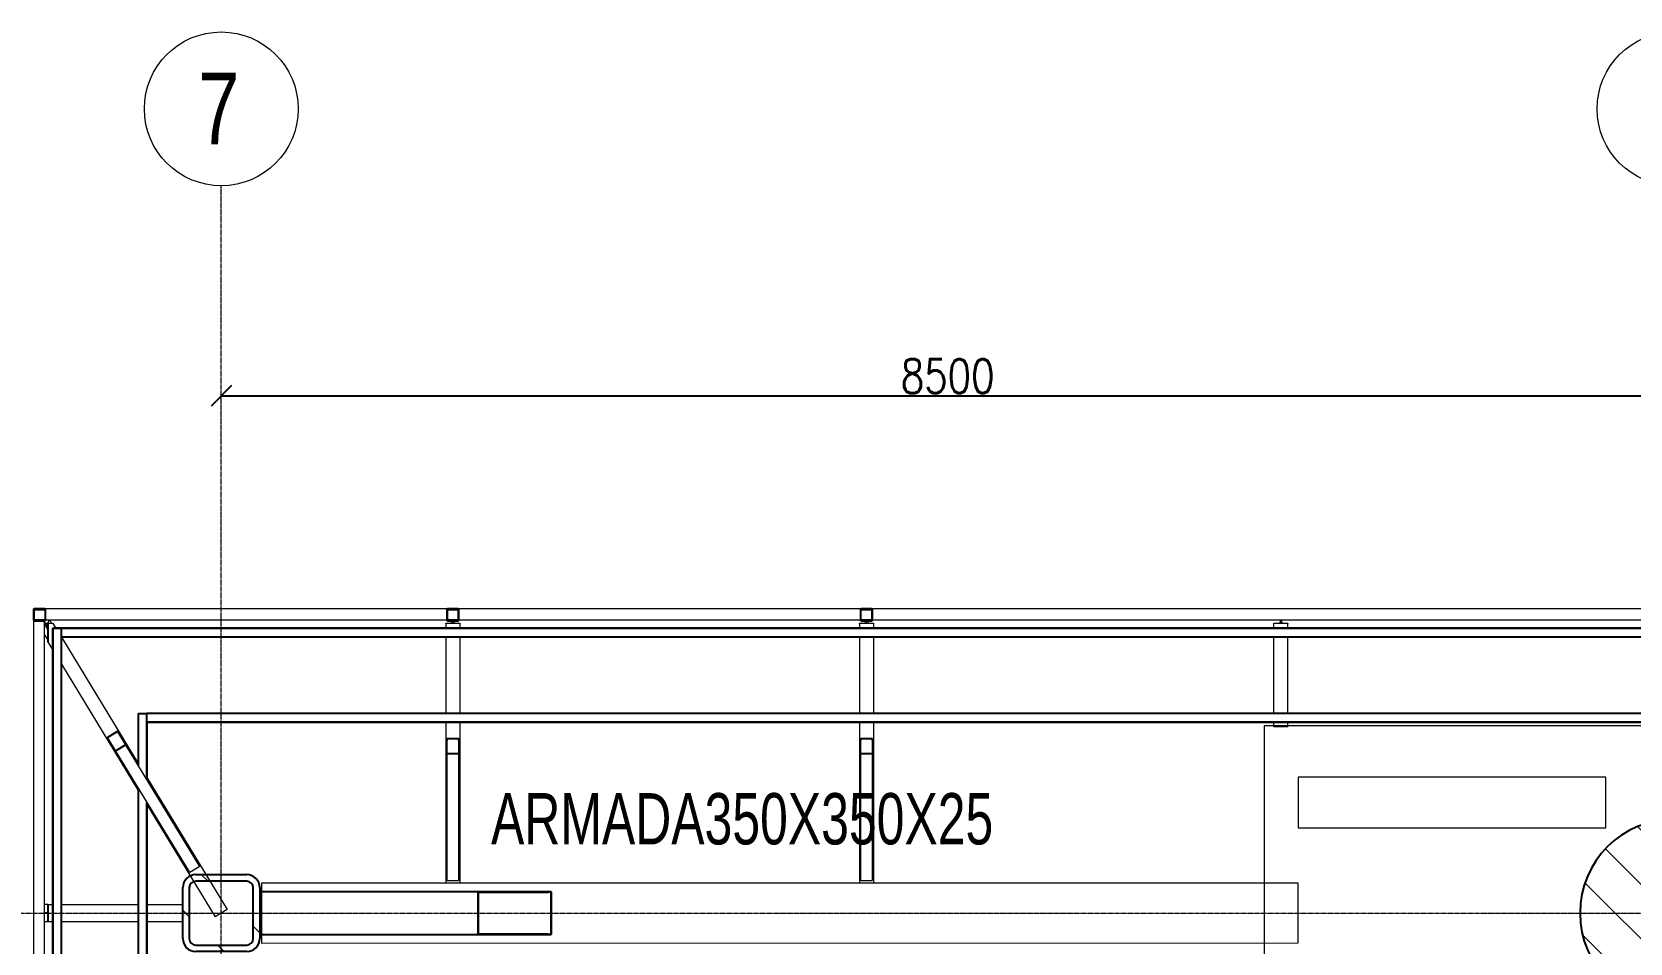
# Model space of a CAD drawing. Header units: millimetres. Extents: x -900 to 77642, y -21218 to 30657.
# Drawn here: x 3789 to 13139, y 25325 to 30657 of the extents above; entities that cross this region are included whole.
import ezdxf

# ---------------------------------------------------------------- set-up
doc = ezdxf.new("R2010")
doc.units = ezdxf.units.MM
doc.header["$LTSCALE"] = 0.9
doc.linetypes.add('Grid Line', pattern=[3.33375, 1.905, -0.47625, 0.47625, -0.47625])
for name, color, linetype, lineweight in [('0-1', 7, 'Continuous', 5), ('E_COLUMNAS', 1, 'Continuous', 18), ('E_COLUMNAS-1', 254, 'Continuous', 25), ('E_COLUMNAS-2', 1, 'Continuous', 9), ('E_COLUMNAS-3', 1, 'Continuous', 35), ('E_COLUMNAS-4', 1, 'Continuous', 25), ('E_EJES', 8, 'Continuous', 9), ('E_EJES-1', 8, 'Grid Line', 9), ('E_TEXTO', 3, 'Continuous', 9), ('E_VIGAS', 5, 'Continuous', 9), ('E_VIGAS-1', 5, 'Continuous', 5), ('E_VIGAS-2', 10, 'Continuous', 25), ('E_VIGAS-3', 5, 'Continuous', 25), ('S-COLS-HDLN-1', 52, 'Continuous', 9), ('VIGAS_HCB', 253, 'Continuous', 15)]:
    doc.layers.add(name, color=color, linetype=linetype, lineweight=lineweight)
doc.layers.add('COTAS', color=8, linetype='Continuous')
doc.styles.add('Arial Narrow', font='', dxfattribs={"width": 0.85, "height": 0.3})
doc.styles.add('CNI_COTAS', font='romans.shx', dxfattribs={"width": 0.8})
doc.styles.add('Swis721 LtCn BT', font='swisscl.ttf', dxfattribs={"height": 0.42})
doc.styles.get('Arial Narrow').set_extended_font_data('Arial Narrow')
doc.dimstyles.new('1.5', dxfattribs={"dimscale": 0, "dimtxt": 200, "dimasz": 120, "dimexe": 4, "dimexo": 4, "dimgap": 15, "dimtad": 1, "dimdec": 0, "dimzin": 4, "dimdsep": 46, "dimtxsty": 'CNI_COTAS', "dimblk": 'OBLIQUE', "dimcen": -0.09, "dimclrd": 256, "dimclrt": 3, "dimadec": 0, "dimazin": 0, "dimtfac": 1, "dimtdec": 0, "dimtmove": 2, "dimatfit": 0, "dimldrblk": 'OBLIQUE', "dimfxl": 0.05, "dimtolj": 1, "dimtzin": 0, "dimarcsym": 0})
pattern_1 = [(45, (0, 0), (-0.3768879, 0.3768879), []), (45, (0, 0.571), (-0.3768879, 0.3768879), [])]

# ---------------------------------------------------------------- blocks, each defined once
blk = doc.blocks.new('EST_SFM_VIGA-METALICA-SECCION-C - EST_SFM_VIGA-METALICA-UPN160-1604346-_42_00m_N_E_-NIVEL-11 DOC')
at = {"layer": 'E_VIGAS-1'}
for p, q in [((-35.1798, 0.0119), (-35.1798, 0.0179)), ((-35.1738, 0.0179), (-35.1798, 0.0179)), ((-32.7555, 0.0179), (-35.1158, 0.0179)), ((-30.3355, 0.0179), (-32.6975, 0.0179)), ((30.1095, 0.0179), (-30.2775, 0.0179)), ((-35.1779, -0.0471), (-35.1116, -0.0471)), ((-35.1102, -0.0471), (-32.7611, -0.0471)), ((-32.7596, -0.0471), (-32.6933, -0.0471)), ((-32.6919, -0.0471), (-30.3411, -0.0471)), ((-30.3396, -0.0471), (-30.2733, -0.0471)), ((-30.2719, -0.0471), (30.1039, -0.0471))]:
    blk.add_line(p, q, dxfattribs=at)
blk = doc.blocks.new('EST_SFM_VIGA-METALICA-SECCION-C - EST_SFM_VIGA-METALICA-UPN160-1602621-_42_00m_N_E_-NIVEL-11 DOC')
at = {"layer": 'E_VIGAS-1'}
for p, q in [((-14.46, -0.0161), (-14.46, 0.0471)), ((-14.4568, 0.0471), (-14.46, 0.0471)), ((14.4664, 0.0471), (-14.4554, 0.0471)), ((-14.46, -0.0179), (14.471, -0.0179))]:
    blk.add_line(p, q, dxfattribs=at)
blk = doc.blocks.new('EST_SFM_VIGA-METALICA-SECCION-C - EST_SFM_VIGA-METALICA-UPN100-1529610-_42_00m_N_E_-NIVEL-11 DOC')
at = {"layer": 'E_VIGAS-2'}
for p, q in [((-14.4417, -0.0179), (-14.4417, 0.0321)), ((14.393, 0.0321), (-14.4413, 0.0321)), ((-14.4417, -0.0179), (14.3931, -0.0179))]:
    blk.add_line(p, q, dxfattribs=at)
blk = doc.blocks.new('EST_SFM_VIGA-METALICA-SECCION-C - EST_SFM_VIGA-METALICA-UPN100-1529678-_42_00m_N_E_-NIVEL-11 DOC')
at = {"layer": 'E_VIGAS-2'}
for p, q in [((-13.9426, -0.0321), (-13.9426, 0.0179)), ((-13.5556, 0.0179), (-13.9426, 0.0179)), ((13.3738, 0.0179), (-13.4222, 0.0179)), ((-13.9418, -0.0321), (-13.6381, -0.0321)), ((-13.5042, -0.0321), (13.4558, -0.0321))]:
    blk.add_line(p, q, dxfattribs=at)
blk = doc.blocks.new('EST_SFM_VIGA-METALICA-SECCION-C - EST_SFM_VIGA-METALICA-UPN100-1526554-_42_00m_N_E_-NIVEL-11 DOC')
at = {"layer": 'E_VIGAS-2'}
for p, q in [((34.9419, 0.0179), (-34.9288, 0.0179)), ((-34.9288, -0.0321), (-34.9288, 0.0175)), ((-34.9288, -0.0321), (34.9419, -0.0321))]:
    blk.add_line(p, q, dxfattribs=at)
blk = doc.blocks.new('EST_SFM_VIGA-METALICA-SECCION-C - EST_SFM_VIGA-METALICA-UPN100-1526616-_42_00m_N_E_-NIVEL-11 DOC')
at = {"layer": 'E_VIGAS-2'}
for p, q in [((-34.827, -0.0179), (-34.827, 0.0321)), ((34.0436, 0.0321), (-34.827, 0.0321)), ((-34.827, -0.0179), (34.0436, -0.0179))]:
    blk.add_line(p, q, dxfattribs=at)
blk = doc.blocks.new('EST_SCM_COLUMNA-METALICA-SECCION-CUADRADA - EST_SCM_COLUMNA-TUBULAR-CUADRADA_PTEØ_70x70 e_3mm-V1-_42_00m_N_E_-NIVEL-11 DOC')
at = {"layer": 'E_COLUMNAS-1'}
for p, q in [((-0.035, 0.029), (-0.035, -0.029)), ((-0.032, -0.029), (-0.032, 0.029)), ((0.029, 0.035), (-0.029, 0.035)), ((-0.029, 0.032), (0.029, 0.032)), ((0.032, 0.029), (0.032, -0.029)), ((0.035, -0.029), (0.035, 0.029)), ((0.029, -0.032), (-0.029, -0.032)), ((-0.029, -0.035), (0.029, -0.035))]:
    blk.add_line(p, q, dxfattribs=at)
for centre, radius, start, end in [((-0.029, 0.029), 0.006, 90, 180), ((-0.029, 0.029), 0.003, 90, 180), ((0.029, 0.029), 0.006, 360, 90), ((0.029, 0.029), 0.003, 0, 90), ((-0.029, -0.029), 0.006, 180, 270), ((-0.029, -0.029), 0.003, 180, 270), ((0.029, -0.029), 0.006, 270, 360), ((0.029, -0.029), 0.003, 270, 360), ((0.029, -0.029), 0.006, 280, 350), ((0.029, -0.029), 0.003, 300, 330)]:
    blk.add_arc(centre, radius, start, end, dxfattribs=at)
blk = doc.blocks.new('EST_SCM_COLUMNA-METALICA-SECCION-CUADRADA - EST_SCM_COLUMNA-TUBULAR-CUADRADA_PTEØ_70x70 e_3mm-V6-_42_00m_N_E_-NIVEL-11 DOC')
at = {"layer": 'E_COLUMNAS-2'}
h = blk.add_hatch(dxfattribs=at)
h.set_pattern_fill('FP_3', color=256, style=0, pattern_type=2)
h.set_pattern_definition([(135, (72.807, -167.908), (-0.15909903, -0.15909903), [])])
h.paths.add_polyline_path([(0.029, -0.035), (0.0332, -0.0332), (0.035, -0.029), (0.0311, -0.0311)])
h.paths.add_polyline_path([(-0.029, -0.035), (0.029, -0.035), (0.029, -0.032), (-0.029, -0.032)])
h.paths.add_polyline_path([(-0.029, -0.035), (-0.0311, -0.0311), (-0.035, -0.029), (-0.0332, -0.0332)])
h.paths.add_polyline_path([(-0.035, 0.029), (-0.0311, 0.0311), (-0.029, 0.035), (-0.0332, 0.0332)])
h.paths.add_polyline_path([(-0.032, -0.029), (-0.032, 0.029), (-0.035, 0.029), (-0.035, -0.029)])
h.paths.add_polyline_path([(0.035, 0.029), (0.0332, 0.0332), (0.029, 0.035), (0.0311, 0.0311)])
h.paths.add_polyline_path([(0.032, -0.029), (0.035, -0.029), (0.035, 0.029), (0.032, 0.029)])
h.paths.add_polyline_path([(-0.029, 0.032), (0.029, 0.032), (0.029, 0.035), (-0.029, 0.035)])
at = {"layer": 'E_COLUMNAS-1'}
for p, q in [((-0.035, 0.029), (-0.035, -0.029)), ((-0.032, -0.029), (-0.032, 0.029)), ((0.029, 0.035), (-0.029, 0.035)), ((-0.029, 0.032), (0.029, 0.032)), ((0.032, 0.029), (0.032, -0.029)), ((0.035, -0.029), (0.035, 0.029)), ((0.029, -0.032), (-0.029, -0.032)), ((-0.029, -0.035), (0.029, -0.035))]:
    blk.add_line(p, q, dxfattribs=at)
for centre, radius, start, end in [((-0.029, 0.029), 0.006, 90, 180), ((-0.029, 0.029), 0.003, 90, 180), ((0.029, 0.029), 0.006, 360, 90), ((0.029, 0.029), 0.003, 0, 90), ((-0.029, -0.029), 0.006, 180, 270), ((-0.029, -0.029), 0.006, 190, 270), ((-0.029, -0.029), 0.003, 180, 270), ((-0.029, -0.029), 0.003, 210, 270), ((0.029, -0.029), 0.006, 270, 360), ((0.029, -0.029), 0.003, 270, 360), ((0.029, -0.029), 0.006, 270, 350), ((0.029, -0.029), 0.003, 270, 330)]:
    blk.add_arc(centre, radius, start, end, dxfattribs=at)
blk = doc.blocks.new('EST_SCM_COLUMNA-METALICA-SECCION-CUADRADA - EST_SCM_COLUMNA-TUBULAR-CUADRADA_PTEØ_70x70 e_3mm-V7-_42_00m_N_E_-NIVEL-11 DOC')
at = {"layer": 'E_COLUMNAS-1'}
for p, q in [((-0.035, 0.029), (-0.035, -0.029)), ((-0.032, -0.029), (-0.032, 0.029)), ((0.029, 0.035), (-0.029, 0.035)), ((-0.029, 0.032), (0.029, 0.032)), ((0.032, 0.029), (0.032, -0.029)), ((0.035, -0.029), (0.035, 0.029)), ((0.029, -0.032), (-0.029, -0.032)), ((-0.029, -0.035), (0.029, -0.035))]:
    blk.add_line(p, q, dxfattribs=at)
for centre, radius, start, end in [((-0.029, 0.029), 0.006, 90, 180), ((-0.029, 0.029), 0.003, 90, 180), ((0.029, 0.029), 0.006, 360, 90), ((0.029, 0.029), 0.003, 0, 90), ((-0.029, -0.029), 0.006, 180, 270), ((-0.029, -0.029), 0.006, 190, 270), ((-0.029, -0.029), 0.003, 180, 270), ((-0.029, -0.029), 0.003, 210, 270), ((0.029, -0.029), 0.006, 270, 360), ((0.029, -0.029), 0.003, 270, 360), ((0.029, -0.029), 0.006, 270, 350), ((0.029, -0.029), 0.003, 270, 330)]:
    blk.add_arc(centre, radius, start, end, dxfattribs=at)
blk = doc.blocks.new('DCTIB_CNI_EST_MOD-1A-FAC_0001_rvt-1-_42_00m_N_E_-NIVEL-11 DOC')
at = {"layer": 'E_VIGAS'}
h = blk.add_hatch(dxfattribs=at)
h.set_pattern_fill('FP_2', color=256, style=0, pattern_type=2)
h.set_pattern_definition(pattern_1)
h.paths.add_polyline_path([(-72.7751, 167.0938), (-72.7751, 167.0957), (-72.8391, 167.0957), (-72.8391, 167.0938)])
h.paths.add_polyline_path([(-72.7751, 167.1823), (-72.7751, 167.1842), (-72.8391, 167.1842), (-72.8391, 167.1823)])
at = {"layer": 'E_VIGAS-1'}
h = blk.add_hatch(dxfattribs=at)
h.set_pattern_fill('FP_2', color=256, style=0, pattern_type=2)
h.set_pattern_definition(pattern_1)
h.paths.add_polyline_path([(-74.7777, 167.1114), (-74.723, 167.1447), (-74.7241, 167.1465), (-74.7787, 167.1132)])
h.paths.add_polyline_path([(-74.7824, 167.1133), (-74.7811, 167.1141), (-74.8275, 167.1875)])
h.paths.add_polyline_path([(-74.7239, 167.149), (-74.7226, 167.1498), (-74.747, 167.1869)])
h.paths.add_polyline_path([(-74.826, 167.1908), (-74.7714, 167.2241), (-74.7725, 167.2258), (-74.8271, 167.1926)])
for p, q in [((-75.1813, 167.8404), (-75.1782, 167.8352)), ((-75.1763, 167.8588), (-75.1763, 167.8527)), ((-75.1763, 167.8527), (-75.1763, 167.8588)), ((-75.1763, 167.8588), (-75.1475, 167.8588)), ((-75.1469, 167.8579), (-75.1754, 167.8579)), ((-75.1754, 167.8579), (-75.1754, 167.747)), ((-75.1741, 167.8655), (-75.1753, 167.8637)), ((-75.172, 167.8699), (-75.1728, 167.8679)), ((-75.1707, 167.8747), (-75.1712, 167.8726)), ((-75.1545, 167.8588), (-75.1661, 167.8779)), ((-75.1469, 167.8579), (-75.1299, 167.8299)), ((-72.8481, 167.8579), (-72.8481, 167.8588)), ((-72.8481, 167.8588), (-72.8203, 167.8588)), ((-72.7661, 167.8579), (-72.8481, 167.8579)), ((-72.8481, 167.8579), (-72.8481, 167.83)), ((-72.8096, 167.8759), (-72.8096, 167.8779)), ((-72.8096, 167.8639), (-72.8096, 167.8729)), ((-72.8096, 167.8587), (-72.8096, 167.8639)), ((-72.8046, 167.8779), (-72.8046, 167.8759)), ((-72.8046, 167.8729), (-72.8046, 167.8639)), ((-72.8046, 167.8639), (-72.8046, 167.8586)), ((-72.7939, 167.8588), (-72.7661, 167.8588)), ((-72.7661, 167.8588), (-72.7661, 167.8579)), ((-72.7661, 167.8579), (-72.7661, 167.83)), ((-70.4281, 167.8579), (-70.4281, 167.8588)), ((-70.4281, 167.8588), (-70.4003, 167.8588)), ((-70.3461, 167.8579), (-70.4281, 167.8579)), ((-70.4281, 167.8579), (-70.4281, 167.83)), ((-70.3896, 167.8759), (-70.3896, 167.8779)), ((-70.3896, 167.8639), (-70.3896, 167.8729)), ((-70.3896, 167.8587), (-70.3896, 167.8639)), ((-70.3846, 167.8779), (-70.3846, 167.8759)), ((-70.3846, 167.8729), (-70.3846, 167.8639)), ((-70.3846, 167.8639), (-70.3846, 167.8586)), ((-70.3739, 167.8588), (-70.3461, 167.8588)), ((-70.3461, 167.8588), (-70.3461, 167.8579)), ((-70.3461, 167.8579), (-70.3461, 167.83)), ((-68.0031, 167.8588), (-67.9753, 167.8588)), ((-68.0031, 167.8579), (-68.0031, 167.8588)), ((-67.9211, 167.8579), (-68.0031, 167.8579)), ((-68.0031, 167.83), (-68.0031, 167.8579)), ((-67.9646, 167.8639), (-67.9646, 167.8779)), ((-67.9646, 167.8587), (-67.9646, 167.8639)), ((-67.9596, 167.8779), (-67.9596, 167.8639)), ((-67.9596, 167.8639), (-67.9596, 167.8586)), ((-67.9489, 167.8588), (-67.9211, 167.8588)), ((-67.9211, 167.8588), (-67.9211, 167.8579)), ((-67.9211, 167.83), (-67.9211, 167.8579)), ((-75.1954, 167.7914), (-75.1763, 167.7601)), ((-75.1784, 167.8259), (-75.1813, 167.8308)), ((-75.1763, 167.7485), (-75.1763, 167.802)), ((-75.1754, 167.747), (-75.1475, 167.7012)), ((-75.0975, 167.7767), (-74.6474, 167.038)), ((-72.8481, 167.78), (-72.8481, 167.33)), ((-72.7661, 167.78), (-72.7661, 167.33)), ((-70.4281, 167.78), (-70.4281, 167.33)), ((-70.3461, 167.78), (-70.3461, 167.33)), ((-68.0031, 167.33), (-68.0031, 167.78)), ((-67.9211, 167.33), (-67.9211, 167.78)), ((-75.0975, 167.6191), (-74.6474, 166.8804)), ((-72.8481, 167.28), (-72.8481, 166.3374)), ((-72.7661, 167.28), (-72.7661, 166.3374)), ((-70.4281, 167.28), (-70.4281, 166.3368)), ((-70.3461, 167.28), (-70.3461, 166.3368)), ((-68.0031, 167.252), (-68.0031, 167.28)), ((-67.9211, 167.252), (-67.9211, 167.28)), ((-74.8275, 167.1875), (-74.7824, 167.1133)), ((-74.7725, 167.2258), (-74.8271, 167.1926)), ((-74.8263, 167.1883), (-74.8219, 167.1812)), ((-74.7811, 167.1141), (-74.8263, 167.1883)), ((-74.826, 167.1908), (-74.7714, 167.2241)), ((-74.7647, 167.216), (-74.769, 167.2232)), ((-74.769, 167.2232), (-74.7239, 167.149)), ((-74.7226, 167.1498), (-74.7678, 167.224)), ((-72.7751, 167.1842), (-72.8391, 167.1842)), ((-70.3551, 167.1842), (-70.4191, 167.1842)), ((-67.9211, 167.252), (-68.0031, 167.252)), ((-74.7824, 167.1133), (-74.3503, 166.404)), ((-74.7811, 167.1141), (-74.7793, 167.1111)), ((-74.7241, 167.1465), (-74.7787, 167.1132)), ((-74.7777, 167.1114), (-74.723, 167.1447)), ((-74.722, 167.146), (-74.7239, 167.149)), ((-74.2905, 166.4405), (-74.7226, 167.1498)), ((-72.8421, 167.1803), (-72.8421, 167.0976)), ((-72.8421, 167.0976), (-72.8421, 166.3571)), ((-72.8406, 167.1803), (-72.8406, 167.1724)), ((-72.8406, 167.0976), (-72.8406, 167.1803)), ((-72.8406, 167.0976), (-72.8406, 167.0943)), ((-72.8391, 167.1823), (-72.7751, 167.1823)), ((-72.7751, 167.0957), (-72.8391, 167.0957)), ((-72.8391, 167.0938), (-72.7751, 167.0938)), ((-72.7736, 167.1724), (-72.7736, 167.1803)), ((-72.7736, 167.1803), (-72.7736, 167.0976)), ((-72.7736, 167.0943), (-72.7736, 167.0976)), ((-72.7721, 167.0976), (-72.7721, 167.1803)), ((-72.7721, 166.3571), (-72.7721, 167.0976)), ((-70.4221, 167.1803), (-70.4221, 167.0976)), ((-70.4221, 167.0976), (-70.4221, 166.3571)), ((-70.4206, 167.1803), (-70.4206, 167.1724)), ((-70.4206, 167.0976), (-70.4206, 167.1803)), ((-70.4206, 167.0976), (-70.4206, 167.0943)), ((-70.4191, 167.1823), (-70.3551, 167.1823)), ((-70.3551, 167.0957), (-70.4191, 167.0957)), ((-70.4191, 167.0938), (-70.3551, 167.0938)), ((-70.3536, 167.1724), (-70.3536, 167.1803)), ((-70.3536, 167.1803), (-70.3536, 167.0976)), ((-70.3536, 167.0943), (-70.3536, 167.0976)), ((-70.3521, 167.0976), (-70.3521, 167.1803)), ((-70.3521, 166.3571), (-70.3521, 167.0976)), ((-74.5974, 166.9559), (-74.1271, 166.1838)), ((-74.5974, 166.7983), (-74.1971, 166.1411)), ((-74.3456, 166.4021), (-74.2909, 166.4354)), ((-72.8391, 166.3533), (-72.7751, 166.3533)), ((-70.4191, 166.3533), (-70.3551, 166.3533)), ((-72.7661, 166.3374), (-72.8481, 166.3374)), ((-70.3461, 166.3368), (-70.4281, 166.3368)), ((-75.1766, 166.2124), (-75.1954, 166.2124)), ((-75.1953, 166.1652), (-75.1815, 166.1652)), ((-75.1815, 166.1596), (-75.1953, 166.1596)), ((-75.1808, 166.1652), (-75.1764, 166.1652)), ((-75.1765, 166.1596), (-75.1808, 166.1596)), ((-75.1765, 166.1652), (-75.1807, 166.1652)), ((-75.1807, 166.1596), (-75.1765, 166.1596)), ((-75.1806, 166.1652), (-75.1763, 166.1652)), ((-75.1764, 166.1596), (-75.1806, 166.1596)), ((-75.1766, 166.175), (-75.1766, 166.2124)), ((-75.1766, 166.2124), (-75.1754, 166.2124)), ((-75.1754, 166.1124), (-75.1754, 166.2124)), ((-75.1754, 166.2124), (-75.1475, 166.2124)), ((-75.1754, 166.2124), (-75.1754, 166.1124)), ((-75.0975, 166.2124), (-74.6474, 166.2124)), ((-74.5974, 166.2124), (-74.3876, 166.2124)), ((-74.3876, 166.2124), (-74.3876, 166.1124)), ((-74.1271, 166.1838), (-74.1971, 166.1411)), ((-75.1954, 166.1124), (-75.1766, 166.1124)), ((-75.1766, 166.1124), (-75.1766, 166.1498)), ((-75.1754, 166.1124), (-75.1766, 166.1124)), ((-75.1754, 166.1124), (-75.1475, 166.1124)), ((-75.0975, 166.1124), (-74.6474, 166.1124)), ((-74.5974, 166.1124), (-74.3876, 166.1124))]:
    blk.add_line(p, q, dxfattribs=at)
at = {"layer": 'E_VIGAS-1', "flags": 128}
for points in [[(-75.1953, 167.8634), (-75.1913, 167.8567), (-75.1858, 167.8478), (-75.1813, 167.8404)], [(-75.1813, 167.8308), (-75.1858, 167.8382), (-75.1913, 167.8471), (-75.1953, 167.8538)], [(-75.1704, 167.8779), (-75.1709, 167.8739), (-75.1724, 167.869), (-75.1748, 167.8645), (-75.178, 167.8605), (-75.182, 167.8573), (-75.1864, 167.8549), (-75.1896, 167.8538)], [(-75.1475, 167.8588), (-75.1471, 167.8582), (-75.1469, 167.8579)], [(-75.1754, 167.747), (-75.1756, 167.7474), (-75.1763, 167.7485)], [(-74.8271, 167.1926), (-74.8276, 167.1921), (-74.828, 167.1916), (-74.8282, 167.1908), (-74.8283, 167.19), (-74.8282, 167.1892), (-74.828, 167.1883), (-74.8275, 167.1875)], [(-74.8263, 167.1883), (-74.8265, 167.1887), (-74.8266, 167.1891), (-74.8266, 167.1896), (-74.8266, 167.19), (-74.8265, 167.1903), (-74.8263, 167.1906), (-74.826, 167.1908)], [(-74.7678, 167.224), (-74.7683, 167.2247), (-74.769, 167.2253), (-74.7697, 167.2258), (-74.7704, 167.2261), (-74.7712, 167.2262), (-74.7719, 167.2261), (-74.7725, 167.2258)], [(-74.7714, 167.2241), (-74.7712, 167.2242), (-74.7709, 167.2243), (-74.7705, 167.2243), (-74.7702, 167.2242), (-74.7699, 167.224), (-74.7696, 167.2238), (-74.7693, 167.2235), (-74.769, 167.2232)], [(-72.8391, 167.1842), (-72.8398, 167.1841), (-72.8404, 167.1838), (-72.841, 167.1834), (-72.8414, 167.1828), (-72.8418, 167.182), (-72.842, 167.1812), (-72.8421, 167.1803)], [(-72.7721, 167.1803), (-72.7722, 167.1812), (-72.7724, 167.182), (-72.7728, 167.1828), (-72.7732, 167.1834), (-72.7738, 167.1838), (-72.7744, 167.1841), (-72.7751, 167.1842)], [(-70.4191, 167.1842), (-70.4198, 167.1841), (-70.4204, 167.1838), (-70.421, 167.1834), (-70.4214, 167.1828), (-70.4218, 167.182), (-70.422, 167.1812), (-70.4221, 167.1803)], [(-70.3521, 167.1803), (-70.3522, 167.1812), (-70.3524, 167.182), (-70.3528, 167.1828), (-70.3532, 167.1834), (-70.3538, 167.1838), (-70.3544, 167.1841), (-70.3551, 167.1842)], [(-74.7824, 167.1133), (-74.7818, 167.1126), (-74.7812, 167.112), (-74.7805, 167.1115), (-74.7797, 167.1112), (-74.779, 167.1111), (-74.7783, 167.1112), (-74.7777, 167.1114)], [(-74.7787, 167.1132), (-74.779, 167.113), (-74.7794, 167.113), (-74.7798, 167.1131), (-74.7801, 167.1132), (-74.7805, 167.1135), (-74.7808, 167.1138), (-74.7811, 167.1141)], [(-74.7239, 167.149), (-74.7236, 167.1486), (-74.7235, 167.1482), (-74.7235, 167.1477), (-74.7235, 167.1473), (-74.7236, 167.147), (-74.7238, 167.1467), (-74.7241, 167.1465)], [(-74.723, 167.1447), (-74.7225, 167.1452), (-74.7221, 167.1457), (-74.7219, 167.1465), (-74.7218, 167.1473), (-74.7219, 167.1481), (-74.7222, 167.149), (-74.7226, 167.1498)], [(-72.8421, 167.0976), (-72.842, 167.0968), (-72.8418, 167.096), (-72.8414, 167.0952), (-72.841, 167.0946), (-72.8404, 167.0942), (-72.8398, 167.0939), (-72.8391, 167.0938)], [(-72.8406, 167.1803), (-72.8406, 167.1808), (-72.8404, 167.1812), (-72.8403, 167.1815), (-72.84, 167.1819), (-72.8397, 167.1821), (-72.8394, 167.1822), (-72.8391, 167.1823)], [(-72.8391, 167.0957), (-72.8394, 167.0958), (-72.8397, 167.0959), (-72.84, 167.0961), (-72.8403, 167.0964), (-72.8404, 167.0968), (-72.8406, 167.0972), (-72.8406, 167.0976)], [(-72.7751, 167.1823), (-72.7748, 167.1822), (-72.7744, 167.1821), (-72.7742, 167.1819), (-72.7739, 167.1815), (-72.7737, 167.1812), (-72.7736, 167.1808), (-72.7736, 167.1803)], [(-72.7751, 167.0938), (-72.7744, 167.0939), (-72.7738, 167.0942), (-72.7732, 167.0946), (-72.7728, 167.0952), (-72.7724, 167.096), (-72.7722, 167.0968), (-72.7721, 167.0976)], [(-72.7736, 167.0976), (-72.7736, 167.0972), (-72.7737, 167.0968), (-72.7739, 167.0964), (-72.7742, 167.0961), (-72.7744, 167.0959), (-72.7748, 167.0958), (-72.7751, 167.0957)], [(-70.4221, 167.0976), (-70.422, 167.0968), (-70.4218, 167.096), (-70.4214, 167.0952), (-70.421, 167.0946), (-70.4204, 167.0942), (-70.4198, 167.0939), (-70.4191, 167.0938)], [(-70.4206, 167.1803), (-70.4206, 167.1808), (-70.4204, 167.1812), (-70.4203, 167.1815), (-70.42, 167.1819), (-70.4197, 167.1821), (-70.4194, 167.1822), (-70.4191, 167.1823)], [(-70.4191, 167.0957), (-70.4194, 167.0958), (-70.4197, 167.0959), (-70.42, 167.0961), (-70.4203, 167.0964), (-70.4204, 167.0968), (-70.4206, 167.0972), (-70.4206, 167.0976)], [(-70.3551, 167.1823), (-70.3548, 167.1822), (-70.3544, 167.1821), (-70.3542, 167.1819), (-70.3539, 167.1815), (-70.3537, 167.1812), (-70.3536, 167.1808), (-70.3536, 167.1803)], [(-70.3551, 167.0938), (-70.3544, 167.0939), (-70.3538, 167.0942), (-70.3532, 167.0946), (-70.3528, 167.0952), (-70.3524, 167.096), (-70.3522, 167.0968), (-70.3521, 167.0976)], [(-70.3536, 167.0976), (-70.3536, 167.0972), (-70.3537, 167.0968), (-70.3539, 167.0964), (-70.3542, 167.0961), (-70.3544, 167.0959), (-70.3548, 167.0958), (-70.3551, 167.0957)], [(-74.2905, 166.4405), (-74.2901, 166.4396), (-74.2898, 166.4388), (-74.2897, 166.438), (-74.2898, 166.4372), (-74.29, 166.4364), (-74.2904, 166.4359), (-74.2909, 166.4354)], [(-74.3456, 166.4021), (-74.3462, 166.4019), (-74.3469, 166.4018), (-74.3476, 166.4019), (-74.3484, 166.4022), (-74.3491, 166.4027), (-74.3497, 166.4033), (-74.3503, 166.404)], [(-72.8421, 166.3571), (-72.842, 166.3563), (-72.8418, 166.3554), (-72.8414, 166.3547), (-72.841, 166.3541), (-72.8404, 166.3536), (-72.8398, 166.3533), (-72.8391, 166.3533)], [(-72.7751, 166.3533), (-72.7744, 166.3533), (-72.7738, 166.3536), (-72.7732, 166.3541), (-72.7728, 166.3547), (-72.7724, 166.3554), (-72.7722, 166.3563), (-72.7721, 166.3571)], [(-70.4221, 166.3571), (-70.422, 166.3563), (-70.4218, 166.3554), (-70.4214, 166.3547), (-70.421, 166.3541), (-70.4204, 166.3536), (-70.4198, 166.3533), (-70.4191, 166.3533)], [(-70.3551, 166.3533), (-70.3544, 166.3533), (-70.3538, 166.3536), (-70.3532, 166.3541), (-70.3528, 166.3547), (-70.3524, 166.3554), (-70.3522, 166.3563), (-70.3521, 166.3571)]]:
    blk.add_lwpolyline(points, dxfattribs=at)
at = {"layer": 'E_VIGAS-1'}
for centre, radius, start, end in [((-75.1964, 167.8789), 0.006, 280, 350), ((-75.1964, 167.8789), 0.006, 280, 350), ((-75.1964, 167.8789), 0.003, 300, 330), ((-75.1964, 167.8789), 0.003, 300, 330), ((-72.8361, 167.8789), 0.006, 190, 270), ((-72.8361, 167.8789), 0.006, 190, 270), ((-72.8361, 167.8789), 0.003, 210, 270), ((-72.8361, 167.8789), 0.003, 210, 270), ((-72.7781, 167.8789), 0.006, 270, 350), ((-72.7781, 167.8789), 0.006, 270, 350), ((-72.7781, 167.8789), 0.003, 270, 330), ((-72.7781, 167.8789), 0.003, 270, 330), ((-70.4161, 167.8789), 0.006, 190, 270), ((-70.4161, 167.8789), 0.006, 190, 270), ((-70.4161, 167.8789), 0.003, 210, 270), ((-70.4161, 167.8789), 0.003, 210, 270), ((-70.3581, 167.8789), 0.006, 270, 350), ((-70.3581, 167.8789), 0.006, 270, 350), ((-70.3581, 167.8789), 0.003, 270, 330), ((-70.3581, 167.8789), 0.003, 270, 330)]:
    blk.add_arc(centre, radius, start, end, dxfattribs=at)
for points, knots in [([(-75.1813, 167.8404), (-75.1811, 167.84), (-75.1806, 167.8392), (-75.18, 167.8385), (-75.1796, 167.8382), (-75.1794, 167.8381), (-75.179, 167.8379), (-75.1786, 167.8378), (-75.1783, 167.8379), (-75.178, 167.8382), (-75.1777, 167.8387), (-75.1775, 167.8391), (-75.1774, 167.8395), (-75.1773, 167.8397), (-75.1772, 167.8399), (-75.1772, 167.84), (-75.1771, 167.8402), (-75.177, 167.8406), (-75.1769, 167.8413), (-75.1768, 167.8419), (-75.1768, 167.8424), (-75.1768, 167.8426), (-75.1767, 167.8428), (-75.1767, 167.843), (-75.1767, 167.8433), (-75.1766, 167.8437), (-75.1766, 167.8444), (-75.1765, 167.8452), (-75.1765, 167.846), (-75.1764, 167.8469), (-75.1764, 167.848), (-75.1763, 167.8499), (-75.1763, 167.8516), (-75.1763, 167.8527)], [0, 0, 0, 0, 0.071429, 0.142857, 0.160714, 0.178571, 0.214286, 0.25, 0.285714, 0.321429, 0.357143, 0.392857, 0.410714, 0.419643, 0.428571, 0.4375, 0.446429, 0.464286, 0.5, 0.535714, 0.553571, 0.5625, 0.571429, 0.580357, 0.589286, 0.607143, 0.642857, 0.678571, 0.714286, 0.75, 0.785714, 0.857143, 1, 1, 1, 1]), ([(-75.1783, 167.8379), (-75.1784, 167.8379), (-75.1786, 167.8378), (-75.1791, 167.8379), (-75.1794, 167.8381), (-75.1797, 167.8383), (-75.18, 167.8386), (-75.1806, 167.8392), (-75.1811, 167.84), (-75.1813, 167.8404)], [0.7142857, 0.7142857, 0.7142857, 0.7142857, 0.75, 0.7857143, 0.8214286, 0.8392857, 0.8571429, 0.9285714, 1, 1, 1, 1]), ([(-75.1763, 167.8527), (-75.1763, 167.8516), (-75.1763, 167.8499), (-75.1764, 167.848), (-75.1764, 167.8469), (-75.1765, 167.846), (-75.1765, 167.8452), (-75.1766, 167.8444), (-75.1766, 167.8437), (-75.1767, 167.8433), (-75.1767, 167.843), (-75.1767, 167.8429), (-75.1767, 167.8428)], [0, 0, 0, 0, 0.1428571, 0.2142857, 0.25, 0.2857143, 0.3214286, 0.3571429, 0.3928571, 0.4107143, 0.4196429, 0.4285714, 0.4285714, 0.4285714, 0.4285714]), ([(-72.8203, 167.8588), (-72.8194, 167.8588), (-72.8177, 167.8589), (-72.8153, 167.8591), (-72.8132, 167.8596), (-72.8113, 167.8604), (-72.8099, 167.8617), (-72.8096, 167.8631), (-72.8096, 167.8639)], [0, 0, 0, 0, 0.142857, 0.285714, 0.428571, 0.571429, 0.785714, 1, 1, 1, 1]), ([(-72.8096, 167.8639), (-72.8096, 167.8629), (-72.81, 167.8615), (-72.8116, 167.8603), (-72.8131, 167.8596), (-72.8146, 167.8593), (-72.8157, 167.8591), (-72.8174, 167.8589), (-72.819, 167.8588), (-72.8203, 167.8588)], [0, 0, 0, 0, 0.285714, 0.428571, 0.571429, 0.678571, 0.732143, 0.785714, 1, 1, 1, 1]), ([(-72.7939, 167.8588), (-72.7948, 167.8588), (-72.7965, 167.8589), (-72.7989, 167.8591), (-72.801, 167.8596), (-72.8029, 167.8604), (-72.8043, 167.8617), (-72.8046, 167.8631), (-72.8046, 167.8639)], [0, 0, 0, 0, 0.142857, 0.285714, 0.428571, 0.571429, 0.785714, 1, 1, 1, 1]), ([(-72.8046, 167.8639), (-72.8046, 167.8629), (-72.8042, 167.8615), (-72.8026, 167.8603), (-72.8011, 167.8596), (-72.7996, 167.8593), (-72.7985, 167.8591), (-72.7968, 167.8589), (-72.7952, 167.8588), (-72.7939, 167.8588)], [0, 0, 0, 0, 0.285714, 0.428571, 0.571429, 0.678571, 0.732143, 0.785714, 1, 1, 1, 1]), ([(-70.4003, 167.8588), (-70.3994, 167.8588), (-70.3977, 167.8589), (-70.3953, 167.8591), (-70.3932, 167.8596), (-70.3913, 167.8604), (-70.3899, 167.8617), (-70.3896, 167.8631), (-70.3896, 167.8639)], [0, 0, 0, 0, 0.142857, 0.285714, 0.428571, 0.571429, 0.785714, 1, 1, 1, 1]), ([(-70.3896, 167.8639), (-70.3896, 167.8629), (-70.39, 167.8615), (-70.3916, 167.8603), (-70.3931, 167.8596), (-70.3946, 167.8593), (-70.3957, 167.8591), (-70.3974, 167.8589), (-70.399, 167.8588), (-70.4003, 167.8588)], [0, 0, 0, 0, 0.285714, 0.428571, 0.571429, 0.678571, 0.732143, 0.785714, 1, 1, 1, 1]), ([(-70.3739, 167.8588), (-70.3748, 167.8588), (-70.3765, 167.8589), (-70.3789, 167.8591), (-70.381, 167.8596), (-70.3829, 167.8604), (-70.3843, 167.8617), (-70.3846, 167.8631), (-70.3846, 167.8639)], [0, 0, 0, 0, 0.142857, 0.285714, 0.428571, 0.571429, 0.785714, 1, 1, 1, 1]), ([(-70.3846, 167.8639), (-70.3846, 167.8629), (-70.3842, 167.8615), (-70.3826, 167.8603), (-70.3811, 167.8596), (-70.3796, 167.8593), (-70.3785, 167.8591), (-70.3768, 167.8589), (-70.3752, 167.8588), (-70.3739, 167.8588)], [0, 0, 0, 0, 0.285714, 0.428571, 0.571429, 0.678571, 0.732143, 0.785714, 1, 1, 1, 1]), ([(-67.9646, 167.8639), (-67.9646, 167.8629), (-67.965, 167.8615), (-67.9666, 167.8603), (-67.9681, 167.8596), (-67.9696, 167.8593), (-67.9707, 167.8591), (-67.9724, 167.8589), (-67.974, 167.8588), (-67.9753, 167.8588)], [0, 0, 0, 0, 0.285714, 0.428571, 0.571429, 0.678571, 0.732143, 0.785714, 1, 1, 1, 1]), ([(-67.9753, 167.8588), (-67.9744, 167.8588), (-67.9727, 167.8589), (-67.9703, 167.8591), (-67.9682, 167.8596), (-67.9663, 167.8604), (-67.9649, 167.8617), (-67.9646, 167.8631), (-67.9646, 167.8639)], [0, 0, 0, 0, 0.142857, 0.285714, 0.428571, 0.571429, 0.785714, 1, 1, 1, 1]), ([(-67.9596, 167.8639), (-67.9596, 167.8629), (-67.9592, 167.8615), (-67.9576, 167.8603), (-67.9561, 167.8596), (-67.9546, 167.8593), (-67.9535, 167.8591), (-67.9522, 167.859), (-67.9511, 167.8589), (-67.9502, 167.8589)], [0, 0, 0, 0, 0.2857143, 0.4285714, 0.5714286, 0.6785714, 0.7321429, 0.7857143, 0.9246931, 0.9246931, 0.9246931, 0.9246931]), ([(-67.9502, 167.8589), (-67.9506, 167.8589), (-67.9519, 167.8589), (-67.9539, 167.8591), (-67.956, 167.8596), (-67.9579, 167.8604), (-67.9593, 167.8617), (-67.9596, 167.8631), (-67.9596, 167.8639)], [0.0753443, 0.0753443, 0.0753443, 0.0753443, 0.1428571, 0.2857143, 0.4285714, 0.5714286, 0.7857143, 1, 1, 1, 1]), ([(-75.1763, 167.802), (-75.1763, 167.8035), (-75.1763, 167.8065), (-75.1765, 167.8111), (-75.1769, 167.8155), (-75.1777, 167.8211), (-75.179, 167.8264), (-75.1807, 167.8297), (-75.1813, 167.8308)], [0, 0, 0, 0, 0.142857, 0.285714, 0.428571, 0.571429, 0.857143, 1, 1, 1, 1]), ([(-75.1815, 166.1652), (-75.181, 166.1652), (-75.1801, 166.1653), (-75.179, 166.1659), (-75.1781, 166.167), (-75.1774, 166.1684), (-75.1771, 166.1697), (-75.1769, 166.1708), (-75.1767, 166.1724), (-75.1766, 166.1738), (-75.1766, 166.175)], [0, 0, 0, 0, 0.142857, 0.285714, 0.428571, 0.571429, 0.678571, 0.732143, 0.785714, 1, 1, 1, 1]), ([(-75.1766, 166.1498), (-75.1766, 166.1506), (-75.1767, 166.1522), (-75.1769, 166.1544), (-75.1774, 166.1563), (-75.1782, 166.1581), (-75.1795, 166.1593), (-75.1808, 166.1596), (-75.1815, 166.1596)], [0, 0, 0, 0, 0.142857, 0.285714, 0.428571, 0.571429, 0.785714, 1, 1, 1, 1])]:
    blk.add_open_spline(points, degree=3, knots=knots, dxfattribs=at)
for points in [[(-75.1754, 167.8579), (-75.1754, 167.8579), (-75.1756, 167.8581), (-75.176, 167.8585), (-75.1763, 167.8588)], [(-75.1813, 167.8308), (-75.18, 167.8287), (-75.1791, 167.8263), (-75.1784, 167.8237)], [(-75.1769, 167.8154), (-75.1767, 167.8133), (-75.1764, 167.8088), (-75.1763, 167.8043), (-75.1763, 167.802)]]:
    blk.add_open_spline(points, degree=3, dxfattribs=at)
at = {"layer": 'E_VIGAS-2'}
for p, q in [((-75.1475, 167.83), (-5.1767, 167.83)), ((-75.1475, 138.9949), (-75.1475, 167.83)), ((-75.1475, 167.83), (-75.1475, 138.9949)), ((-5.1767, 167.83), (-75.1475, 167.83)), ((-74.5974, 167.28), (-74.5974, 166.9438)), ((-5.7267, 167.28), (-74.5974, 167.28)), ((-74.5974, 167.28), (-5.7267, 167.28)), ((-74.5974, 166.9438), (-74.5974, 167.28)), ((-74.5974, 166.8104), (-74.5974, 140.0145)), ((-74.5974, 140.0145), (-74.5974, 166.8104))]:
    blk.add_line(p, q, dxfattribs=at)
at = {"layer": 'E_VIGAS-1'}
for name, p in [('EST_SFM_VIGA-METALICA-SECCION-C - EST_SFM_VIGA-METALICA-UPN160-1604346-_42_00m_N_E_-NIVEL-11 DOC', (-40.0806, 167.925)), ('EST_SCM_COLUMNA-METALICA-SECCION-CUADRADA - EST_SCM_COLUMNA-TUBULAR-CUADRADA_PTEØ_70x70 e_3mm-V1-_42_00m_N_E_-NIVEL-11 DOC', (-75.2254, 167.9079)), ('EST_SCM_COLUMNA-METALICA-SECCION-CUADRADA - EST_SCM_COLUMNA-TUBULAR-CUADRADA_PTEØ_70x70 e_3mm-V6-_42_00m_N_E_-NIVEL-11 DOC', (-72.8071, 167.9079)), ('EST_SCM_COLUMNA-METALICA-SECCION-CUADRADA - EST_SCM_COLUMNA-TUBULAR-CUADRADA_PTEØ_70x70 e_3mm-V7-_42_00m_N_E_-NIVEL-11 DOC', (-70.3871, 167.9079))]:
    blk.add_blockref(name, p, dxfattribs=at)
at = {"layer": 'E_VIGAS-1', "rotation": 270}
blk.add_blockref('EST_SFM_VIGA-METALICA-SECCION-C - EST_SFM_VIGA-METALICA-UPN160-1602621-_42_00m_N_E_-NIVEL-11 DOC', (-75.2425, 153.4179), dxfattribs=at)
at = {"layer": 'E_VIGAS-2'}
for name, p, rotation in [('EST_SFM_VIGA-METALICA-SECCION-C - EST_SFM_VIGA-METALICA-UPN100-1529610-_42_00m_N_E_-NIVEL-11 DOC', (-75.1296, 153.3882), 269.9999999999999), ('EST_SFM_VIGA-METALICA-SECCION-C - EST_SFM_VIGA-METALICA-UPN100-1529678-_42_00m_N_E_-NIVEL-11 DOC', (-74.6153, 153.3882), 270.0000000000001)]:
    blk.add_blockref(name, p, dxfattribs=dict(at, rotation=rotation))
for name, p in [('EST_SFM_VIGA-METALICA-SECCION-C - EST_SFM_VIGA-METALICA-UPN100-1526554-_42_00m_N_E_-NIVEL-11 DOC', (-40.1687, 167.8121)), ('EST_SFM_VIGA-METALICA-SECCION-C - EST_SFM_VIGA-METALICA-UPN100-1526616-_42_00m_N_E_-NIVEL-11 DOC', (-39.7704, 167.2979))]:
    blk.add_blockref(name, p, dxfattribs=at)
blk = doc.blocks.new('EST_SCM_COLUMNA-SECCION-CIRCULAR - EST_SCM_COLUMNA-CONCRETO-CIRCULAR_Ø_110cm-1246211-_42_00m_N_E_-NIVEL-11 DOC')
at = {"layer": 'E_COLUMNAS'}
h = blk.add_hatch(dxfattribs=at)
h.set_pattern_fill('FP_15', color=256, style=0, pattern_type=2)
h.set_pattern_definition([(135, (65.662, -166.162), (-0.15909903, -0.15909903), [])])
h.paths.add_polyline_path([(0.0411, -0.5485), (0.1224, -0.5362), (0.2009, -0.512), (0.275, -0.4763), (0.3429, -0.43), (0.4032, -0.3741), (0.4544, -0.3098), (0.4955, -0.2386), (0.5256, -0.1621), (0.5439, -0.082), (0.55, 0), (0.5439, 0.082), (0.5256, 0.1621), (0.4955, 0.2386), (0.4544, 0.3098), (0.4032, 0.3741), (0.3429, 0.43), (0.275, 0.4763), (0.2009, 0.512), (0.1224, 0.5362), (0.0411, 0.5485), (-0.0411, 0.5485), (-0.1224, 0.5362), (-0.2009, 0.512), (-0.275, 0.4763), (-0.3429, 0.43), (-0.4032, 0.3741), (-0.4544, 0.3098), (-0.4955, 0.2386), (-0.5256, 0.1621), (-0.5439, 0.082), (-0.55, 0), (-0.5439, -0.082), (-0.5256, -0.1621), (-0.4955, -0.2386), (-0.4544, -0.3098), (-0.4032, -0.3741), (-0.3429, -0.43), (-0.275, -0.4763), (-0.2009, -0.512), (-0.1224, -0.5362), (-0.0411, -0.5485), (0.0257, -0.5485)])
at = {"layer": 'E_COLUMNAS-4'}
for start, end in [(0, 180), (180, 0)]:
    blk.add_arc((0, 0), 0.55, start, end, dxfattribs=at)
blk = doc.blocks.new('EST_SCM_COLUMNA-METALICA-SECCION-CUADRADA - EST_SCM_COLUMNA-TUBULAR-CUADRADA_ARMADA_450X450X38-V24-_42_00m_N_E_-NIVEL-11 DOC')
at = {"layer": 'S-COLS-HDLN-1'}
h = blk.add_hatch(dxfattribs=at)
h.set_pattern_fill('FP_23', color=256, style=0, pattern_type=2)
h.set_pattern_definition([(135, (74.162, -166.162), (-0.15909903, -0.15909903), [])])
h.paths.add_polyline_path([(0.149, -0.225), (0.1781, -0.2192), (0.2027, -0.2027), (0.2192, -0.1781), (0.225, -0.149), (0.225, 0.149), (0.2192, 0.1781), (0.2027, 0.2027), (0.1781, 0.2192), (0.149, 0.225), (-0.151, 0.2246), (-0.1781, 0.2192), (-0.2027, 0.2027), (-0.2192, 0.1781), (-0.225, 0.149), (-0.225, -0.149), (-0.2192, -0.1781), (-0.2027, -0.2027), (-0.1781, -0.2192), (-0.149, -0.225), (0.1382, -0.225)])
h.paths.add_polyline_path([(0.1382, -0.187), (-0.151, -0.1865), (-0.168, -0.1819), (-0.1819, -0.168), (-0.187, -0.149), (-0.187, 0.149), (-0.1819, 0.168), (-0.168, 0.1819), (-0.149, 0.187), (0.149, 0.187), (0.168, 0.1819), (0.1819, 0.168), (0.187, 0.149), (0.187, -0.149), (0.1819, -0.168), (0.168, -0.1819), (0.149, -0.187)])
at = {"layer": 'E_COLUMNAS-4'}
for p, q in [((-0.149, 0.225), (0.149, 0.225)), ((-0.225, -0.149), (-0.225, 0.149)), ((-0.187, 0.149), (-0.187, -0.149)), ((0.149, 0.187), (-0.149, 0.187)), ((0.187, -0.149), (0.187, 0.149)), ((0.225, 0.149), (0.225, -0.149)), ((-0.149, -0.187), (0.149, -0.187)), ((0.149, -0.225), (-0.149, -0.225))]:
    blk.add_line(p, q, dxfattribs=at)
for centre, radius, start, end in [((-0.149, 0.149), 0.076, 90, 180), ((0.149, 0.149), 0.076, 0, 90), ((-0.149, 0.149), 0.038, 90, 180), ((0.149, 0.149), 0.038, 360, 90), ((-0.149, -0.149), 0.076, 180, 270), ((-0.149, -0.149), 0.038, 180, 270), ((0.149, -0.149), 0.038, 270, 360), ((0.149, -0.149), 0.076, 270, 0)]:
    blk.add_arc(centre, radius, start, end, dxfattribs=at)
blk = doc.blocks.new('Grid - CNI_NOMBRE EJES-372759-_42_00m_N_E_-NIVEL-11 DOC')
at = {"layer": 'E_EJES'}
blk.add_circle((0, 0), 0.003, dxfattribs=at)
blk = doc.blocks.new('_Oblique')
at = {"color": 0, "linetype": 'ByBlock', "lineweight": -2}
blk.add_line((-0.5, -0.5), (0.5, 0.5), dxfattribs=at)
blk = doc.blocks.new('*D489')
at = {"layer": 'COTAS', "lineweight": -2, "transparency": 16777216}
blk.add_line((4896.7, 28527.3), (13396.7, 28527.3), dxfattribs=at)
at = {"layer": 'Defpoints', "color": 0, "transparency": 16777216}
for p in [(4896.7, 28527.3), (13396.7, 28527.3), (13396.7, 28527.3)]:
    blk.add_point(p, dxfattribs=at)
at = {"layer": 'COTAS', "lineweight": -2, "transparency": 16777216, "xscale": 120, "yscale": 120, "zscale": 120, "rotation": 180}
blk.add_blockref('_Oblique', (4896.7, 28527.3), dxfattribs=at)
at = {"layer": 'COTAS', "lineweight": -2, "transparency": 16777216, "xscale": 120, "yscale": 120, "zscale": 120}
blk.add_blockref('_Oblique', (13396.7, 28527.3), dxfattribs=at)
at = {"layer": 'COTAS', "color": 3, "transparency": 16777216, "insert": (9146.7, 28642.3), "char_height": 200, "attachment_point": 5, "style": 'CNI_COTAS'}
blk.add_mtext('\\A1;8500', dxfattribs=at)

msp = doc.modelspace()

# ---------------------------------------------------------------- hatches: boundary and pattern name
at = {"layer": 'E_VIGAS'}
h = msp.add_hatch(dxfattribs=at)
h.set_pattern_fill('FP_2', color=256, scale=1000, style=0, pattern_type=2)
h.set_pattern_definition([(45, (79058.8, -140662.4), (-376.8879, 376.8879), []), (45, (79058.8, -140091.4), (-376.8879, 376.8879), [])])
h.paths.add_polyline_path([(6822, 25375), (6822, 25377), (6404.3, 25377), (6404.3, 25375), (6770.2, 25375)])
h.paths.add_polyline_path([(6829, 25379), (6829, 25621), (6825.5, 25621), (6825.5, 25379)])
h.paths.add_polyline_path([(6400.8, 25379), (6400.8, 25621), (6397.4, 25621), (6397.4, 25379)])
h.paths.add_polyline_path([(6481, 25623), (6822, 25623), (6822, 25625), (6404.3, 25625), (6404.3, 25623)])

# ---------------------------------------------------------------- linework, layer by layer
at = {"layer": 'E_EJES-1'}
for p, q in [((4896.7, -4469.6), (4896.7, 29756.6)), ((0, 25500), (76742, 25500))]:
    msp.add_line(p, q, dxfattribs=at)
at = {"layer": 'E_VIGAS', "color": 30, "true_color": 0xf26722}
msp.add_lwpolyline([(10997.7, 26595.9), (10997.8, -1095.9), (66798, -1095.8), (66797.9, 26595.9)], close=True, dxfattribs=at)
msp.add_lwpolyline([(12997.7, 26000.2), (12997.7, 26295.9), (11197.7, 26295.9), (11197.7, 26000), (12997.5, 26000, 0.414214)], format="xyb", close=True, dxfattribs=at)
at = {"layer": 'E_VIGAS-3'}
for p, q in [((6404.3, 25625), (5137.9, 25625)), ((6397.4, 25621), (6397.4, 25379)), ((6403.6, 25623), (6398.3, 25623)), ((6400.8, 25379), (6400.8, 25621)), ((6822, 25625), (6404.3, 25625)), ((6404.3, 25623), (6809.7, 25623)), ((6822, 25623), (6809.7, 25623)), ((6825.5, 25621), (6825.5, 25379)), ((6829, 25379), (6829, 25621)), ((5137.9, 25375), (6404.3, 25375)), ((6398.3, 25377), (6403.6, 25377)), ((6809.7, 25377), (6404.3, 25377)), ((6404.3, 25375), (6822, 25375)), ((6809.7, 25377), (6822, 25377))]:
    msp.add_line(p, q, dxfattribs=at)
at = {"layer": 'E_VIGAS-3', "flags": 128}
for points in [[(5137.9, 25625), (5136.5, 25624.9), (5135.3, 25624.7), (5134.1, 25624.3), (5133, 25623.8), (5132.2, 25623.2), (5131.5, 25622.5), (5131.1, 25621.8), (5131, 25621)], [(6403.6, 25625), (6402.9, 25624.9), (6401.7, 25624.7), (6400.5, 25624.3), (6399.4, 25623.8), (6398.6, 25623.2), (6397.9, 25622.5), (6397.5, 25621.8), (6397.4, 25621)], [(6400.8, 25621), (6400.9, 25621.4), (6401.1, 25621.8), (6401.4, 25622.1), (6401.9, 25622.4), (6402.4, 25622.7), (6403, 25622.8), (6403.6, 25623), (6404.3, 25623)], [(6829, 25621), (6828.8, 25621.8), (6828.4, 25622.5), (6827.8, 25623.2), (6826.9, 25623.8), (6825.9, 25624.3), (6824.7, 25624.7), (6823.4, 25624.9), (6822, 25625)], [(6822, 25623), (6822.7, 25623), (6823.4, 25622.8), (6824, 25622.7), (6824.5, 25622.4), (6824.9, 25622.1), (6825.2, 25621.8), (6825.4, 25621.4), (6825.5, 25621)], [(5131, 25379), (5131.1, 25378.2), (5131.5, 25377.5), (5132.2, 25376.8), (5133, 25376.2), (5134.1, 25375.7), (5135.3, 25375.3), (5136.5, 25375.1), (5137.9, 25375)], [(6397.4, 25379), (6397.5, 25378.2), (6397.9, 25377.5), (6398.6, 25376.8), (6399.4, 25376.2), (6400.5, 25375.7), (6401.7, 25375.3), (6402.9, 25375.1), (6403.6, 25375)], [(6404.3, 25377), (6403.6, 25377), (6403, 25377.2), (6402.4, 25377.3), (6401.9, 25377.6), (6401.4, 25377.9), (6401.1, 25378.2), (6400.9, 25378.6), (6400.8, 25379)], [(6822, 25375), (6823.4, 25375.1), (6824.7, 25375.3), (6825.9, 25375.7), (6826.9, 25376.2), (6827.8, 25376.8), (6828.4, 25377.5), (6828.8, 25378.2), (6829, 25379)], [(6825.5, 25379), (6825.4, 25378.6), (6825.2, 25378.2), (6824.9, 25377.9), (6824.5, 25377.6), (6824, 25377.3), (6823.4, 25377.2), (6822.7, 25377), (6822, 25377)]]:
    msp.add_lwpolyline(points, dxfattribs=at)
at = {"layer": 'VIGAS_HCB'}
msp.add_lwpolyline([(5132.7, 25325), (11197.7, 25325.4), (11197.7, 25675.4), (5132.7, 25675)], close=True, dxfattribs=at)

# ---------------------------------------------------------------- block references
at = {"layer": '0-1', "xscale": 1000, "yscale": 1000, "zscale": 1000}
msp.add_blockref('DCTIB_CNI_EST_MOD-1A-FAC_0001_rvt-1-_42_00m_N_E_-NIVEL-11 DOC', (79058.8, -140662.4), dxfattribs=at)
at = {"layer": 'E_COLUMNAS-3', "xscale": 1000, "yscale": 1000, "zscale": 1000}
for name, p in [('EST_SCM_COLUMNA-SECCION-CIRCULAR - EST_SCM_COLUMNA-CONCRETO-CIRCULAR_Ø_110cm-1246211-_42_00m_N_E_-NIVEL-11 DOC', (13396.7, 25500)), ('EST_SCM_COLUMNA-METALICA-SECCION-CUADRADA - EST_SCM_COLUMNA-TUBULAR-CUADRADA_ARMADA_450X450X38-V24-_42_00m_N_E_-NIVEL-11 DOC', (4896.7, 25500))]:
    msp.add_blockref(name, p, dxfattribs=at)
at = {"layer": 'E_EJES', "xscale": 149999.9999999999, "yscale": 149999.9999999999, "zscale": 149999.9999999999}
for p in [(4896.7, 30206.6), (13396.7, 30206.6)]:
    msp.add_blockref('Grid - CNI_NOMBRE EJES-372759-_42_00m_N_E_-NIVEL-11 DOC', p, dxfattribs=at)

# ---------------------------------------------------------------- texts
at = {"layer": 'E_EJES', "insert": (4762.3, 30419.2), "char_height": 420, "width": 312.658, "attachment_point": 1, "style": 'Swis721 LtCn BT'}
msp.add_mtext('7', dxfattribs=at)
at = {"layer": 'E_TEXTO', "insert": (6475.2, 26202.2), "char_height": 300, "width": 3669.524, "attachment_point": 1, "style": 'Arial Narrow'}
msp.add_mtext('ARMADA350X350X25', dxfattribs=at)

# ---------------------------------------------------------------- dimensions: what is measured, and where the dimension line sits
at = {"layer": 'COTAS'}
dim = msp.add_linear_dim(base=(13396.7, 28527.3), p1=(4896.7, 28527.3), p2=(13396.7, 28527.3), dimstyle='1.5', override={"dimscale": 1}, dxfattribs=at)
dim.commit()
dim.dimension.update_dxf_attribs({"geometry": '*D489', "text_midpoint": (9146.7, 28642.3)})

doc.saveas('drawing.dxf')
